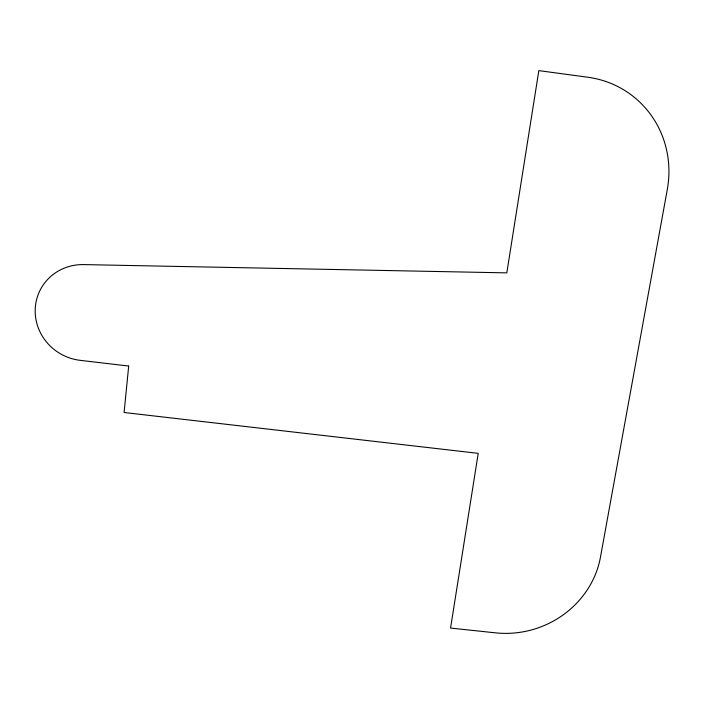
<?xml version="1.0" encoding="UTF-8"?>
<svg xmlns="http://www.w3.org/2000/svg" width="704" height="704" viewBox="0 0 704 704"><rect width="100%" height="100%" fill="white"/><g stroke="black" fill="none" stroke-linecap="round" stroke-linejoin="round"><path stroke-width="1.06" d="M128.691 366.054L124.098 412.5L478.227 453.35L450.56 628.065L495.563 632.852A92.884 86.962 -19.9 0 0 600.477 557.093L667.295 189.526A100.549 96.334 -53.6 0 0 587.902 77.246L538.833 70.62L506.81 272.87L83.67 264.598A49.641 47.599 27.8 0 0 35.209 309.267A49.641 47.599 27.8 0 0 80.168 360.342L128.691 366.054"/></g></svg>
